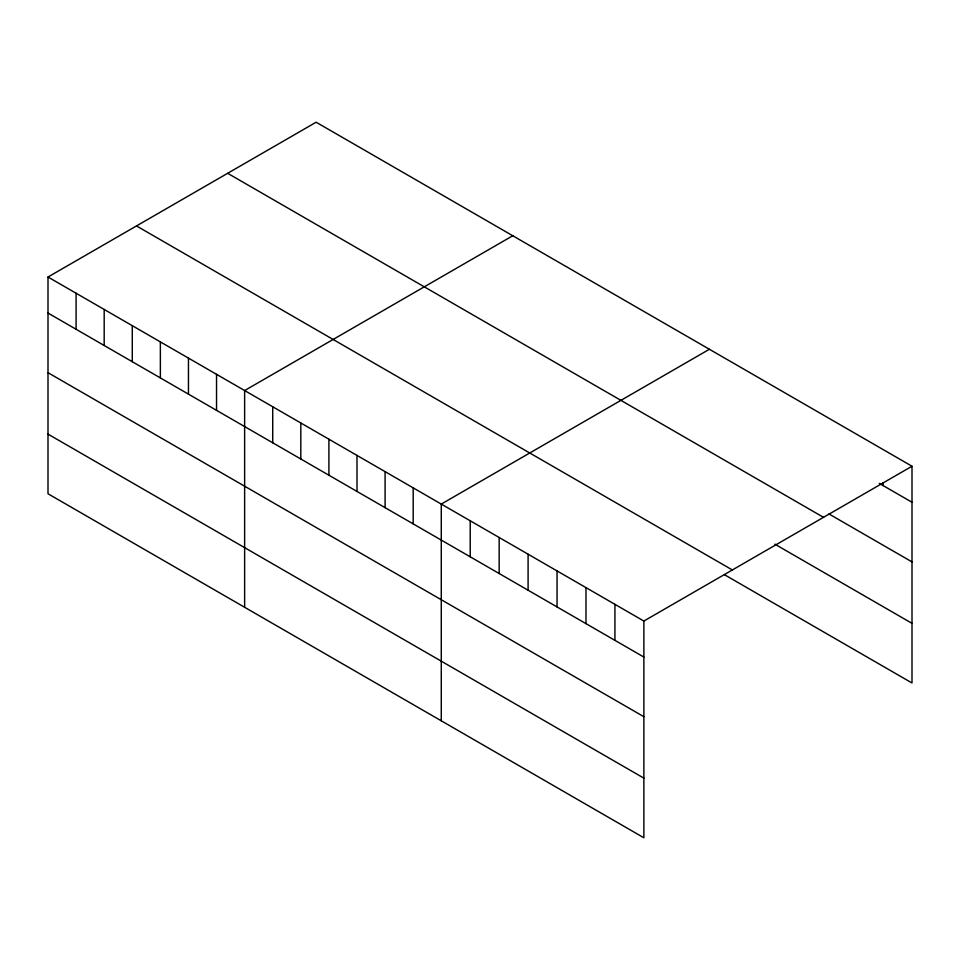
<?xml version="1.0" encoding="UTF-8"?>
<svg xmlns="http://www.w3.org/2000/svg" width="960" height="960" viewBox="0 0 960 960"><rect width="100%" height="100%" fill="white"/><g stroke="black" fill="none" stroke-linecap="round" stroke-linejoin="round"><path stroke-width="1.44" d="M48 277.02L643.872 621.048L643.872 837.78L48 493.764L48 277.02L316.128 122.22L912 466.236L912 682.98L724.5 574.728M512.772 235.752L244.632 390.552L244.632 607.284M709.404 349.272L441.276 504.072L441.276 720.816M643.872 621.048L912 466.236M879.288 483.372L912 502.26M828.948 513.948L912 561.9M227.652 173.304L823.512 517.332M774.84 544.152L912 623.34M136.488 225.936L732.348 569.964M48 313.044L643.872 657.06M48 372.684L643.872 716.7M48 434.124L643.872 778.14M883.056 482.664L883.056 485.556M614.928 604.332L614.928 640.356M585.984 587.628L585.984 623.64M557.04 570.912L557.04 606.936M528.096 554.208L528.096 590.232M499.164 537.492L499.164 573.516M470.22 520.788L470.22 556.812M413.184 487.86L413.184 523.884M385.092 471.636L385.092 507.66M357 455.424L357 491.448M328.908 439.2L328.908 475.224M300.816 422.988L300.816 459.012M272.724 406.764L272.724 442.788M216.54 374.328L216.54 410.352M188.46 358.116L188.46 394.128M160.368 341.892L160.368 377.916M132.276 325.68L132.276 361.692M104.184 309.456L104.184 345.48M76.092 293.244L76.092 329.256"/></g></svg>
